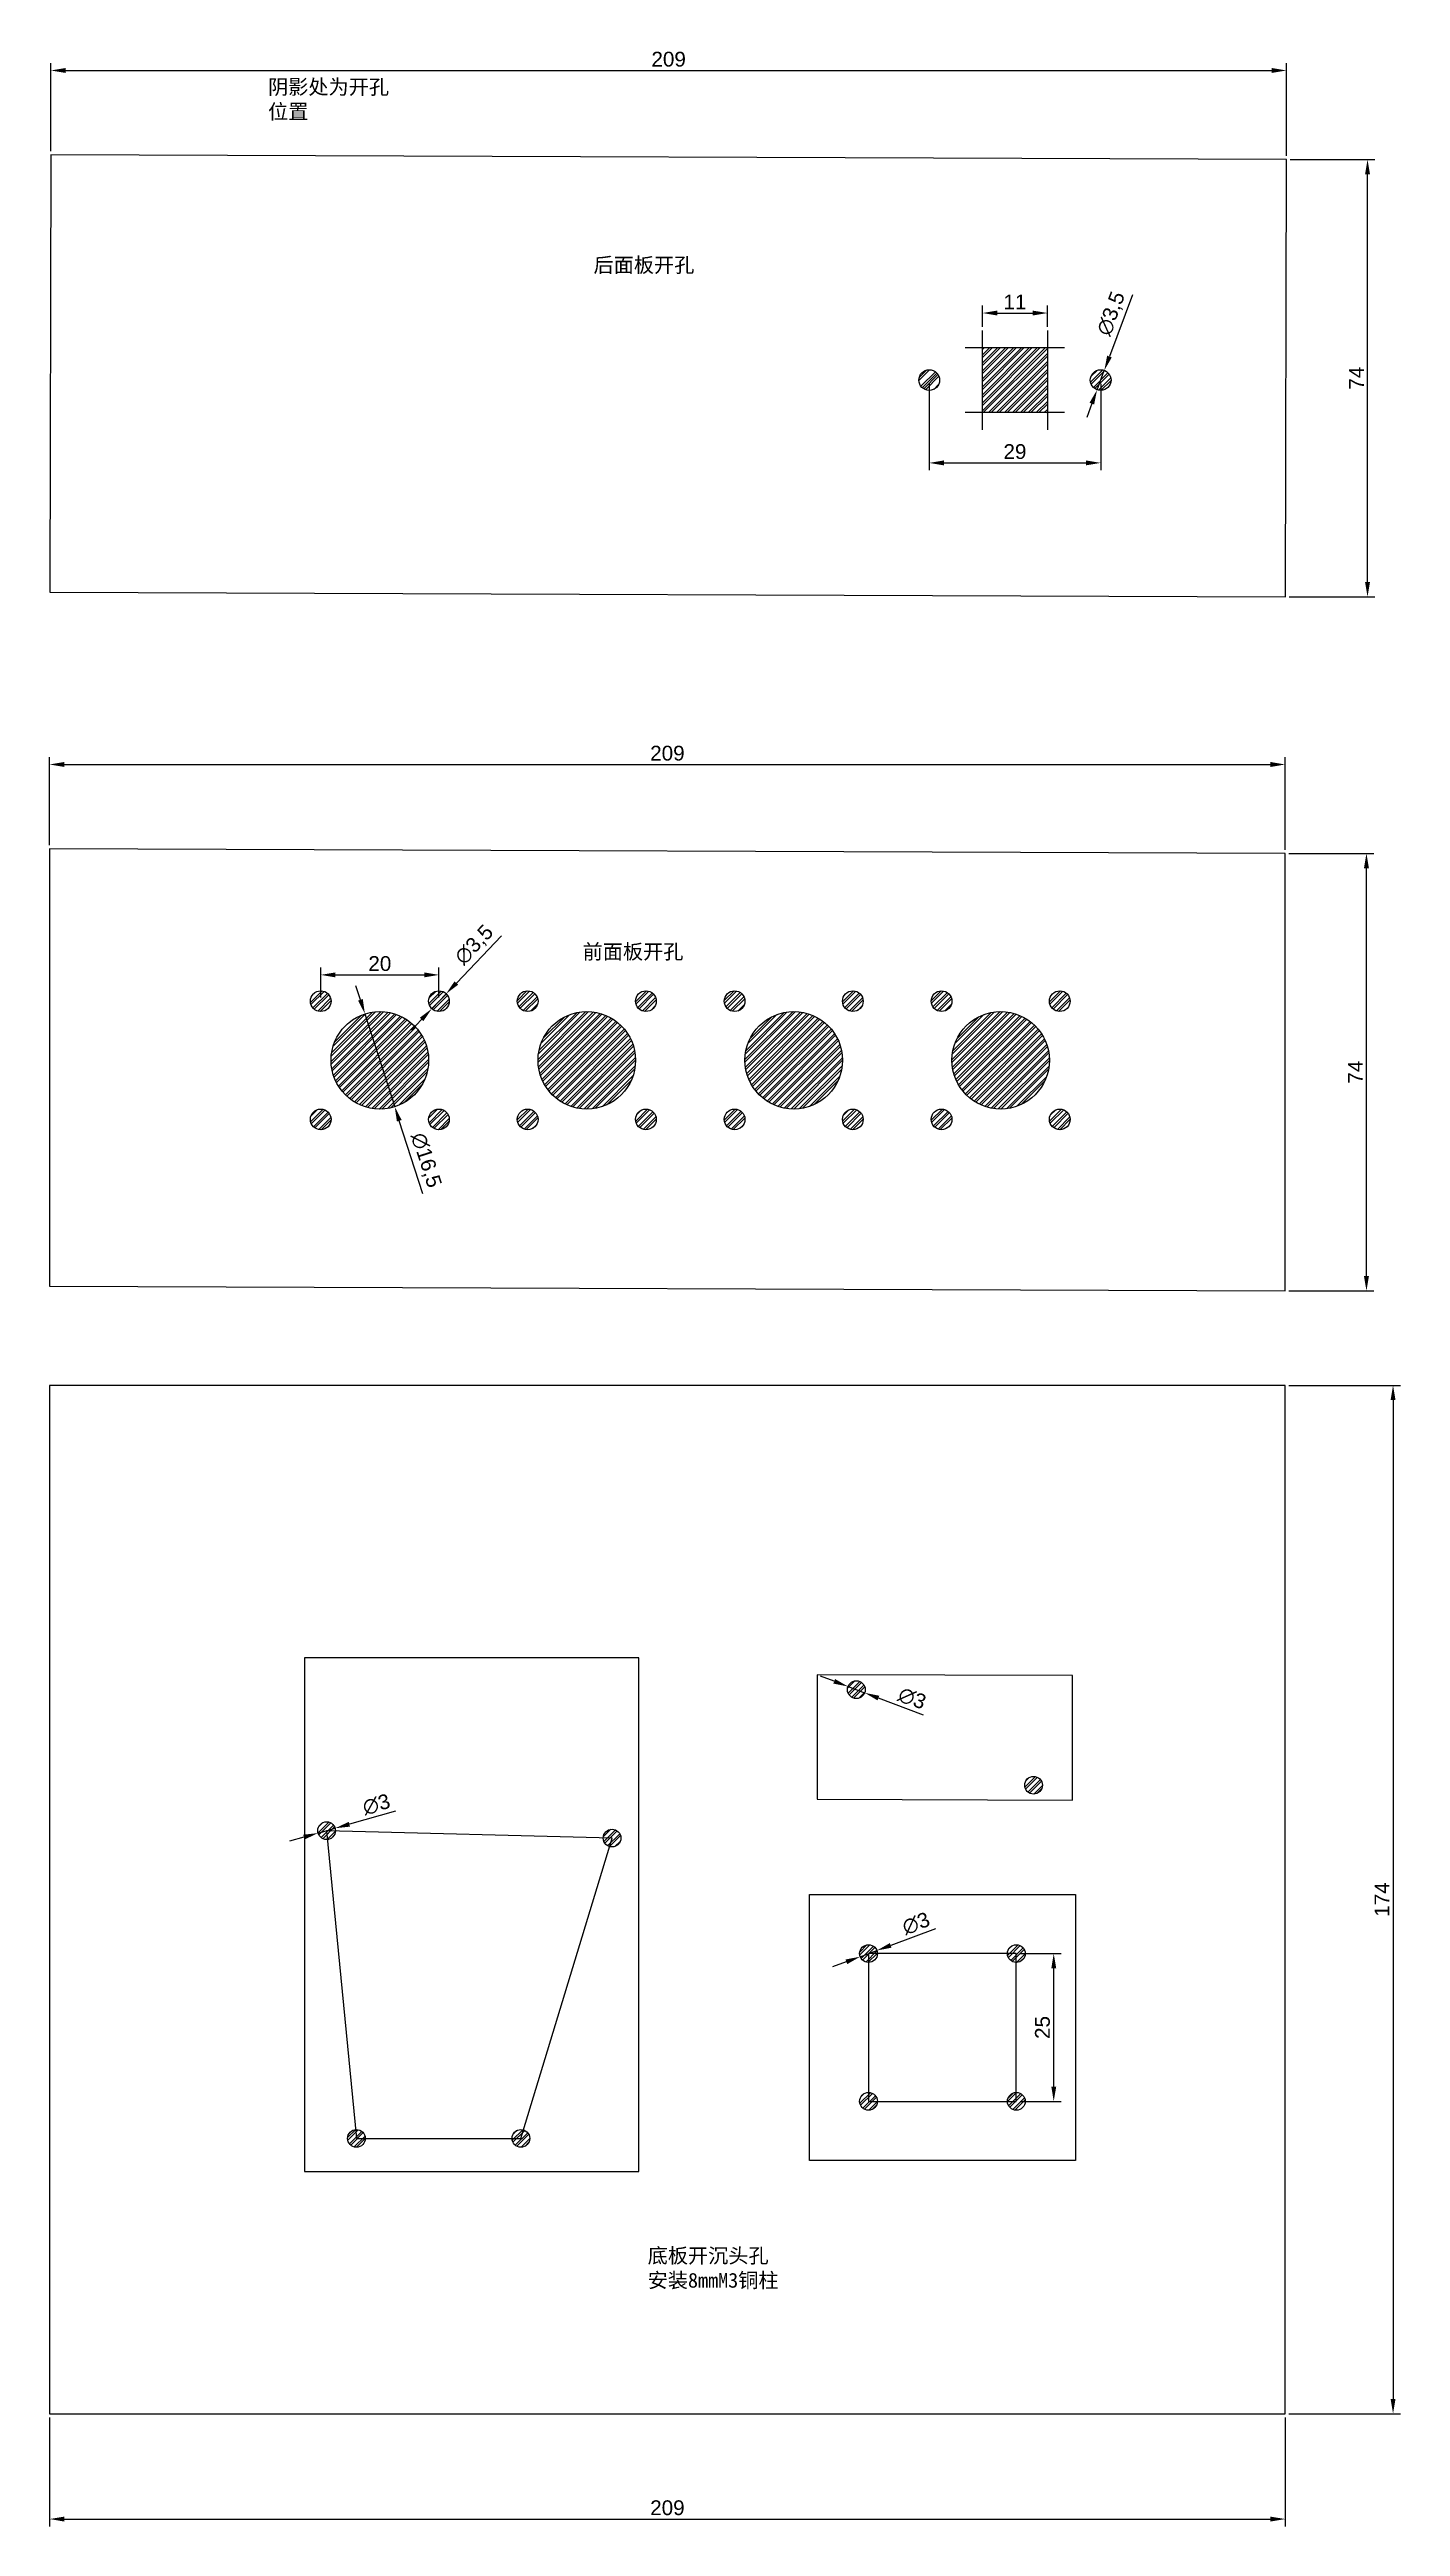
# Model space of a CAD drawing. Header units: millimetres. Extents: x 2145 to 2373, y 2023 to 2442.
import ezdxf

# ---------------------------------------------------------------- set-up
doc = ezdxf.new("R2010")
doc.units = ezdxf.units.MM
doc.styles.get("Standard").update_dxf_attribs({"font": 'arial.ttf'})
doc.dimstyles.new('ISO-25', dxfattribs={"dimtxt": 2.5, "dimasz": 2.5, "dimexe": 1.25, "dimexo": 0.625, "dimtad": 1, "dimtxsty": 'Standard', "dimcen": 2.5, "dimadec": 0, "dimazin": 0, "dimtfac": 1, "dimtmove": 0, "dimatfit": 3, "dimfxl": 1, "dimarcsym": 0})

# ---------------------------------------------------------------- blocks, each defined once
blk = doc.blocks.new('*D1')
at = {"color": 0, "lineweight": -2, "transparency": 16777216}
for p, q in [((2302.4, 2395.03), (2302.4, 2398.6)), ((2313.4, 2395.03), (2313.4, 2398.6)), ((2304.9, 2397.35), (2310.9, 2397.35))]:
    blk.add_line(p, q, dxfattribs=at)
at = {"color": 0, "transparency": 16777216}
for points in [[(2304.9, 2397.76), (2304.9, 2396.93), (2302.4, 2397.35)], [(2310.9, 2397.76), (2310.9, 2396.93), (2313.4, 2397.35)]]:
    blk.add_solid(points, dxfattribs=at)
at = {"layer": 'Defpoints', "color": 0, "transparency": 16777216}
for p in [(2302.4, 2394.4), (2313.4, 2397.35), (2313.4, 2394.4)]:
    blk.add_point(p, dxfattribs=at)
at = {"color": 0, "transparency": 16777216, "insert": (2307.9, 2399.23), "char_height": 2.5, "attachment_point": 5}
blk.add_mtext('11', dxfattribs=at)
blk = doc.blocks.new('*D2')
at = {"color": 0, "lineweight": -2, "transparency": 16777216}
for p, q in [((2293.4, 2385.38), (2293.4, 2370.74)), ((2322.4, 2385.38), (2322.4, 2370.74)), ((2295.9, 2371.99), (2319.9, 2371.99))]:
    blk.add_line(p, q, dxfattribs=at)
at = {"color": 0, "transparency": 16777216}
for points in [[(2295.9, 2372.41), (2295.9, 2371.57), (2293.4, 2371.99)], [(2319.9, 2372.41), (2319.9, 2371.57), (2322.4, 2371.99)]]:
    blk.add_solid(points, dxfattribs=at)
at = {"layer": 'Defpoints', "color": 0, "transparency": 16777216}
for p in [(2293.4, 2386), (2322.4, 2386), (2322.4, 2371.99)]:
    blk.add_point(p, dxfattribs=at)
at = {"color": 0, "transparency": 16777216, "insert": (2307.9, 2373.89), "char_height": 2.5, "attachment_point": 5}
blk.add_mtext('29', dxfattribs=at)
blk = doc.blocks.new('*D3')
at = {"color": 0, "lineweight": -2, "transparency": 16777216}
for p, q in [((2327.81, 2400.45), (2323.89, 2389.98)), ((2321.79, 2384.36), (2323.01, 2387.64)), ((2320.91, 2382.02), (2320.03, 2379.68))]:
    blk.add_line(p, q, dxfattribs=at)
at = {"color": 0, "transparency": 16777216}
for points in [[(2323.5, 2390.13), (2324.28, 2389.84), (2323.01, 2387.64)], [(2320.52, 2382.17), (2321.3, 2381.88), (2321.79, 2384.36)]]:
    blk.add_solid(points, dxfattribs=at)
at = {"layer": 'Defpoints', "color": 0, "transparency": 16777216}
for p in [(2323.01, 2387.64), (2321.79, 2384.36)]:
    blk.add_point(p, dxfattribs=at)
at = {"color": 0, "transparency": 16777216, "insert": (2324.28, 2397.21), "char_height": 2.5, "attachment_point": 5, "rotation": 69.4693}
blk.add_mtext('∅3,5', dxfattribs=at)
blk = doc.blocks.new('*D5')
at = {"color": 0, "lineweight": -2, "transparency": 16777216}
for p, q in [((2197.2, 2281.14), (2196.44, 2283.52)), ((2197.96, 2278.76), (2203, 2263.05)), ((2207.74, 2248.31), (2203.77, 2260.67))]:
    blk.add_line(p, q, dxfattribs=at)
at = {"color": 0, "transparency": 16777216}
for points in [[(2197.6, 2281.27), (2196.8, 2281.01), (2197.96, 2278.76)], [(2204.17, 2260.8), (2203.37, 2260.54), (2203, 2263.05)]]:
    blk.add_solid(points, dxfattribs=at)
at = {"layer": 'Defpoints', "color": 0, "transparency": 16777216}
for p in [(2197.96, 2278.76), (2203, 2263.05)]:
    blk.add_point(p, dxfattribs=at)
at = {"color": 0, "transparency": 16777216, "insert": (2208.2, 2253.96), "char_height": 2.5, "attachment_point": 5, "rotation": 287.7922}
blk.add_mtext('∅16,5', dxfattribs=at)
blk = doc.blocks.new('*D6')
at = {"color": 0, "lineweight": -2, "transparency": 16777216}
for p, q in [((2221.04, 2291.97), (2213.42, 2283.98)), ((2209.28, 2279.64), (2211.69, 2282.17)), ((2207.55, 2277.83), (2205.82, 2276.02))]:
    blk.add_line(p, q, dxfattribs=at)
at = {"color": 0, "transparency": 16777216}
for points in [[(2213.12, 2284.27), (2213.72, 2283.69), (2211.69, 2282.17)], [(2207.25, 2278.12), (2207.85, 2277.54), (2209.28, 2279.64)]]:
    blk.add_solid(points, dxfattribs=at)
at = {"layer": 'Defpoints', "color": 0, "transparency": 16777216}
for p in [(2211.69, 2282.17), (2209.28, 2279.64)]:
    blk.add_point(p, dxfattribs=at)
at = {"color": 0, "transparency": 16777216, "insert": (2216.52, 2290.37), "char_height": 2.5, "attachment_point": 5, "rotation": 46.3459}
blk.add_mtext('∅3,5', dxfattribs=at)
blk = doc.blocks.new('*D7')
at = {"color": 0, "lineweight": -2, "transparency": 16777216}
for p, q in [((2190.48, 2281.53), (2190.48, 2286.61)), ((2192.98, 2285.36), (2207.98, 2285.36)), ((2210.48, 2281.53), (2210.48, 2286.61))]:
    blk.add_line(p, q, dxfattribs=at)
at = {"color": 0, "transparency": 16777216}
for points in [[(2192.98, 2285.77), (2192.98, 2284.94), (2190.48, 2285.36)], [(2207.98, 2285.77), (2207.98, 2284.94), (2210.48, 2285.36)]]:
    blk.add_solid(points, dxfattribs=at)
at = {"layer": 'Defpoints', "color": 0, "transparency": 16777216}
for p in [(2210.48, 2285.36), (2190.48, 2280.9), (2210.48, 2280.9)]:
    blk.add_point(p, dxfattribs=at)
at = {"color": 0, "transparency": 16777216, "insert": (2200.48, 2287.26), "char_height": 2.5, "attachment_point": 5}
blk.add_mtext('20', dxfattribs=at)
blk = doc.blocks.new('*D11')
at = {"color": 0, "lineweight": -2, "transparency": 16777216}
for p, q in [((2144.62, 2307.33), (2144.62, 2322.21)), ((2353.62, 2306.52), (2353.62, 2322.21)), ((2147.12, 2320.96), (2351.12, 2320.96))]:
    blk.add_line(p, q, dxfattribs=at)
at = {"color": 0, "transparency": 16777216}
for points in [[(2147.12, 2321.38), (2147.12, 2320.54), (2144.62, 2320.96)], [(2351.12, 2321.38), (2351.12, 2320.54), (2353.62, 2320.96)]]:
    blk.add_solid(points, dxfattribs=at)
at = {"layer": 'Defpoints', "color": 0, "transparency": 16777216}
for p in [(2353.62, 2320.96), (2144.62, 2306.71), (2353.62, 2305.9)]:
    blk.add_point(p, dxfattribs=at)
at = {"color": 0, "transparency": 16777216, "insert": (2249.12, 2322.86), "char_height": 2.5, "attachment_point": 5}
blk.add_mtext('209', dxfattribs=at)
blk = doc.blocks.new('*D19')
at = {"color": 0, "lineweight": -2, "transparency": 16777216}
for p, q in [((2144.83, 2424.76), (2144.83, 2439.64)), ((2353.83, 2423.95), (2353.83, 2439.64)), ((2147.33, 2438.39), (2351.33, 2438.39))]:
    blk.add_line(p, q, dxfattribs=at)
at = {"color": 0, "transparency": 16777216}
for points in [[(2147.33, 2438.81), (2147.33, 2437.98), (2144.83, 2438.39)], [(2351.33, 2438.81), (2351.33, 2437.98), (2353.83, 2438.39)]]:
    blk.add_solid(points, dxfattribs=at)
at = {"layer": 'Defpoints', "color": 0, "transparency": 16777216}
for p in [(2353.83, 2438.39), (2144.83, 2424.14), (2353.83, 2423.33)]:
    blk.add_point(p, dxfattribs=at)
at = {"color": 0, "transparency": 16777216, "insert": (2249.33, 2440.29), "char_height": 2.5, "attachment_point": 5}
blk.add_mtext('209', dxfattribs=at)
blk = doc.blocks.new('*D20')
at = {"color": 0, "lineweight": -2, "transparency": 16777216}
for p, q in [((2354.25, 2215.9), (2373.1, 2215.9)), ((2371.85, 2213.4), (2371.85, 2044.4)), ((2354.25, 2041.9), (2373.1, 2041.9))]:
    blk.add_line(p, q, dxfattribs=at)
at = {"color": 0, "transparency": 16777216}
for points in [[(2371.43, 2213.4), (2372.27, 2213.4), (2371.85, 2215.9)], [(2371.43, 2044.4), (2372.27, 2044.4), (2371.85, 2041.9)]]:
    blk.add_solid(points, dxfattribs=at)
at = {"layer": 'Defpoints', "color": 0, "transparency": 16777216}
for p in [(2353.62, 2215.9), (2353.62, 2041.9), (2371.85, 2041.9)]:
    blk.add_point(p, dxfattribs=at)
at = {"color": 0, "transparency": 16777216, "insert": (2369.97, 2128.9), "char_height": 2.5, "attachment_point": 5, "rotation": 90}
blk.add_mtext('174', dxfattribs=at)
blk = doc.blocks.new('*D21')
at = {"color": 0, "lineweight": -2, "transparency": 16777216}
for p, q in [((2277.33, 2165.83), (2274.99, 2166.71)), ((2279.67, 2164.94), (2282.47, 2163.88)), ((2292.43, 2160.1), (2284.81, 2162.99))]:
    blk.add_line(p, q, dxfattribs=at)
at = {"color": 0, "transparency": 16777216}
for points in [[(2277.48, 2166.21), (2277.18, 2165.44), (2279.67, 2164.94)], [(2284.96, 2163.38), (2284.66, 2162.6), (2282.47, 2163.88)]]:
    blk.add_solid(points, dxfattribs=at)
at = {"layer": 'Defpoints', "color": 0, "transparency": 16777216}
for p in [(2279.67, 2164.94), (2282.47, 2163.88)]:
    blk.add_point(p, dxfattribs=at)
at = {"color": 0, "transparency": 16777216, "insert": (2290.51, 2162.94), "char_height": 2.5, "attachment_point": 5, "rotation": 339.2302}
blk.add_mtext('∅3', dxfattribs=at)
blk = doc.blocks.new('*D22')
at = {"color": 0, "lineweight": -2, "transparency": 16777216}
for p, q in [((2203.13, 2143.84), (2195.33, 2141.64)), ((2187.63, 2139.46), (2185.23, 2138.78)), ((2190.04, 2140.14), (2192.93, 2140.96))]:
    blk.add_line(p, q, dxfattribs=at)
at = {"color": 0, "transparency": 16777216}
for points in [[(2195.22, 2142.04), (2195.44, 2141.24), (2192.93, 2140.96)], [(2187.52, 2139.86), (2187.75, 2139.06), (2190.04, 2140.14)]]:
    blk.add_solid(points, dxfattribs=at)
at = {"layer": 'Defpoints', "color": 0, "transparency": 16777216}
for p in [(2190.04, 2140.14), (2192.93, 2140.96)]:
    blk.add_point(p, dxfattribs=at)
at = {"color": 0, "transparency": 16777216, "insert": (2199.9, 2144.98), "char_height": 2.5, "attachment_point": 5, "rotation": 15.7912}
blk.add_mtext('∅3', dxfattribs=at)
blk = doc.blocks.new('*D23')
at = {"color": 0, "lineweight": -2, "transparency": 16777216}
for p, q in [((2294.48, 2123.96), (2286.88, 2121.14)), ((2279.38, 2118.36), (2277.04, 2117.49)), ((2281.73, 2119.23), (2284.54, 2120.27))]:
    blk.add_line(p, q, dxfattribs=at)
at = {"color": 0, "transparency": 16777216}
for points in [[(2286.74, 2121.53), (2287.03, 2120.75), (2284.54, 2120.27)], [(2279.24, 2118.75), (2279.53, 2117.97), (2281.73, 2119.23)]]:
    blk.add_solid(points, dxfattribs=at)
at = {"layer": 'Defpoints', "color": 0, "transparency": 16777216}
for p in [(2281.73, 2119.23), (2284.54, 2120.27)]:
    blk.add_point(p, dxfattribs=at)
at = {"color": 0, "transparency": 16777216, "insert": (2291.17, 2124.84), "char_height": 2.5, "attachment_point": 5, "rotation": 20.3698}
blk.add_mtext('∅3', dxfattribs=at)
blk = doc.blocks.new('*D24')
at = {"color": 0, "lineweight": -2, "transparency": 16777216}
for p, q in [((2308.76, 2119.75), (2315.71, 2119.75)), ((2314.46, 2097.25), (2314.46, 2117.25)), ((2308.76, 2094.75), (2315.71, 2094.75))]:
    blk.add_line(p, q, dxfattribs=at)
at = {"color": 0, "transparency": 16777216}
for points in [[(2314.05, 2117.25), (2314.88, 2117.25), (2314.46, 2119.75)], [(2314.05, 2097.25), (2314.88, 2097.25), (2314.46, 2094.75)]]:
    blk.add_solid(points, dxfattribs=at)
at = {"layer": 'Defpoints', "color": 0, "transparency": 16777216}
for p in [(2308.13, 2119.75), (2314.46, 2119.75), (2308.13, 2094.75)]:
    blk.add_point(p, dxfattribs=at)
at = {"color": 0, "transparency": 16777216, "insert": (2312.56, 2107.25), "char_height": 2.5, "attachment_point": 5, "rotation": 90}
blk.add_mtext('25', dxfattribs=at)
blk = doc.blocks.new('*D25')
at = {"color": 0, "lineweight": -2, "transparency": 16777216}
for p, q in [((2354.45, 2423.33), (2368.78, 2423.33)), ((2367.53, 2351.83), (2367.53, 2420.83)), ((2354.27, 2349.33), (2368.78, 2349.33))]:
    blk.add_line(p, q, dxfattribs=at)
at = {"color": 0, "transparency": 16777216}
for points in [[(2367.12, 2420.83), (2367.95, 2420.83), (2367.53, 2423.33)], [(2367.12, 2351.83), (2367.95, 2351.83), (2367.53, 2349.33)]]:
    blk.add_solid(points, dxfattribs=at)
at = {"layer": 'Defpoints', "color": 0, "transparency": 16777216}
for p in [(2353.83, 2423.33), (2367.53, 2423.33), (2353.65, 2349.33)]:
    blk.add_point(p, dxfattribs=at)
at = {"color": 0, "transparency": 16777216, "insert": (2365.66, 2386.33), "char_height": 2.5, "attachment_point": 5, "rotation": 90}
blk.add_mtext('74', dxfattribs=at)
blk = doc.blocks.new('*D26')
at = {"color": 0, "lineweight": -2, "transparency": 16777216}
for p, q in [((2354.25, 2305.9), (2368.6, 2305.9)), ((2367.35, 2234.4), (2367.35, 2303.4)), ((2354.25, 2231.9), (2368.6, 2231.9))]:
    blk.add_line(p, q, dxfattribs=at)
at = {"color": 0, "transparency": 16777216}
for points in [[(2366.93, 2303.4), (2367.77, 2303.4), (2367.35, 2305.9)], [(2366.93, 2234.4), (2367.77, 2234.4), (2367.35, 2231.9)]]:
    blk.add_solid(points, dxfattribs=at)
at = {"layer": 'Defpoints', "color": 0, "transparency": 16777216}
for p in [(2353.62, 2305.9), (2367.35, 2305.9), (2353.62, 2231.9)]:
    blk.add_point(p, dxfattribs=at)
at = {"color": 0, "transparency": 16777216, "insert": (2365.48, 2268.9), "char_height": 2.5, "attachment_point": 5, "rotation": 90}
blk.add_mtext('74', dxfattribs=at)
blk = doc.blocks.new('*D27')
at = {"color": 0, "lineweight": -2, "transparency": 16777216}
for p, q in [((2144.62, 2041.27), (2144.62, 2022.82)), ((2353.62, 2041.27), (2353.62, 2022.82)), ((2147.12, 2024.07), (2351.12, 2024.07))]:
    blk.add_line(p, q, dxfattribs=at)
at = {"color": 0, "transparency": 16777216}
for points in [[(2147.12, 2024.48), (2147.12, 2023.65), (2144.62, 2024.07)], [(2351.12, 2024.48), (2351.12, 2023.65), (2353.62, 2024.07)]]:
    blk.add_solid(points, dxfattribs=at)
at = {"layer": 'Defpoints', "color": 0, "transparency": 16777216}
for p in [(2144.62, 2041.9), (2353.62, 2041.9), (2353.62, 2024.07)]:
    blk.add_point(p, dxfattribs=at)
at = {"color": 0, "transparency": 16777216, "insert": (2249.12, 2025.97), "char_height": 2.5, "attachment_point": 5}
blk.add_mtext('209', dxfattribs=at)

msp = doc.modelspace()

# ---------------------------------------------------------------- hatches: boundary and pattern name
h = msp.add_hatch()
h.set_pattern_fill('ANSI32', color=256, scale=0.1)
h.set_pattern_definition([(45, (253.1072, 102.53415), (-0.6735192, 0.6735192), []), (45, (253.5562, 102.53415), (-0.6735192, 0.6735192), [])])
h.paths.add_polyline_path([(2302.4, 2391.502), (2302.4, 2380.502), (2313.4, 2380.502), (2313.4, 2391.502)])
h.paths.add_polyline_path([(2324.15, 2386.002, 1), (2320.65, 2386.002, 1)])
h = msp.add_hatch()
h.set_pattern_fill('ANSI34', color=256, scale=0.1)
h.set_pattern_definition([(45, (396.7457, 120.6126), (-1.3470384, 1.3470384), []), (45, (397.1947, 120.6126), (-1.3470384, 1.3470384), []), (45, (397.6437, 120.6126), (-1.3470384, 1.3470384), []), (45, (398.0927, 120.6126), (-1.3470384, 1.3470384), [])])
h.paths.add_polyline_path([(2291.65, 2386.002, 1), (2295.15, 2386.002, 1)])
h = msp.add_hatch()
h.set_pattern_fill('ANSI32', color=256, scale=0.1)
h.set_pattern_definition([(45, (-14.6996, 15.2747), (-0.6735192, 0.6735192), []), (45, (-14.2506, 15.2747), (-0.6735192, 0.6735192), [])])
h.paths.add_polyline_path([(2208.734, 2270.905, 1), (2192.234, 2270.905, 1)])
h.paths.add_polyline_path([(2192.234, 2280.905, 1), (2188.734, 2280.905, 1)])
h.paths.add_polyline_path([(2212.234, 2280.905, 1), (2208.734, 2280.905, 1)])
h.paths.add_polyline_path([(2192.234, 2260.905, 1), (2188.734, 2260.905, 1)])
h.paths.add_polyline_path([(2212.234, 2260.905, 1), (2208.734, 2260.905, 1)])
h = msp.add_hatch()
h.set_pattern_fill('ANSI32', color=256, scale=0.1)
h.set_pattern_definition([(45, (229.8779, 5.6297), (-0.6735192, 0.6735192), []), (45, (230.3269, 5.6297), (-0.6735192, 0.6735192), [])])
h.paths.add_polyline_path([(2243.734, 2270.905, 1), (2227.234, 2270.905, 1)])
h.paths.add_polyline_path([(2278.734, 2270.905, 1), (2262.234, 2270.905, 1)])
h.paths.add_polyline_path([(2297.234, 2270.905, 1), (2313.734, 2270.905, 1)])
h.paths.add_polyline_path([(2313.734, 2280.905, 1), (2317.234, 2280.905, 1)])
h.paths.add_polyline_path([(2293.734, 2280.905, 1), (2297.234, 2280.905, 1)])
h.paths.add_polyline_path([(2293.734, 2260.905, 1), (2297.234, 2260.905, 1)])
h.paths.add_polyline_path([(2317.234, 2260.905, 1), (2313.734, 2260.905, 1)])
h.paths.add_polyline_path([(2282.234, 2260.905, 1), (2278.734, 2260.905, 1)])
h.paths.add_polyline_path([(2278.734, 2280.905, 1), (2282.234, 2280.905, 1)])
h.paths.add_polyline_path([(2262.234, 2280.905, 1), (2258.734, 2280.905, 1)])
h.paths.add_polyline_path([(2262.234, 2260.905, 1), (2258.734, 2260.905, 1)])
h.paths.add_polyline_path([(2247.234, 2260.905, 1), (2243.734, 2260.905, 1)])
h.paths.add_polyline_path([(2247.234, 2280.905, 1), (2243.734, 2280.905, 1)])
h.paths.add_polyline_path([(2223.734, 2280.905, 1), (2227.234, 2280.905, 1)])
h.paths.add_polyline_path([(2227.234, 2260.905, 1), (2223.734, 2260.905, 1)])
h = msp.add_hatch()
h.set_pattern_fill('ANSI32', color=256, scale=0.1)
h.paths.add_polyline_path([(2189.982, 2140.549, 0.442775), (2191.627, 2139.056), (2191.482, 2140.549), (2192.982, 2140.51, 0.0065149), (2192.982, 2140.549, 1)])
h.paths.add_polyline_path([(2192.982, 2140.51), (2191.482, 2140.549), (2191.627, 2139.056, 0.3787496)], flags=17)
h.paths.add_polyline_path([(2238.255, 2139.33), (2239.754, 2139.291), (2239.319, 2137.856, 0.5034047), (2241.254, 2139.291, 0.9870545)])
h.paths.add_polyline_path([(2239.754, 2139.291), (2238.255, 2139.33, 0.0065149), (2238.254, 2139.291, 0.3303138), (2239.319, 2137.856)])
h.paths.add_polyline_path([(2196.378, 2089.98, 0.3862175), (2195.023, 2088.487, 1), (2198.023, 2088.487), (2196.523, 2088.487)])
h.paths.add_polyline_path([(2196.378, 2089.98), (2196.523, 2088.487), (2198.023, 2088.487, 0.442775)])
h.paths.add_polyline_path([(2225.835, 2088.487, 0.3303138), (2224.77, 2089.922), (2224.335, 2088.487), (2222.835, 2088.487, 1)])
h.paths.add_polyline_path([(2224.77, 2089.922, 0.5034047), (2222.835, 2088.487), (2224.335, 2088.487)])
h.paths.add_polyline_path([(2284.633, 2094.75), (2283.133, 2094.75), (2283.133, 2096.25, 0.4142136), (2281.633, 2094.75, 1)])
h.paths.add_polyline_path([(2283.133, 2096.25), (2283.133, 2094.75), (2284.633, 2094.75, 0.4142136)], flags=17)
h.paths.add_polyline_path([(2309.633, 2094.75, 0.4142136), (2308.133, 2096.25), (2308.133, 2094.75), (2306.633, 2094.75, 1)])
h.paths.add_polyline_path([(2308.133, 2096.25, 0.4142136), (2306.633, 2094.75), (2308.133, 2094.75)], flags=17)
h.paths.add_polyline_path([(2306.633, 2119.75), (2308.133, 2119.75), (2308.133, 2118.25, 0.4142136), (2309.633, 2119.75, 1)])
h.paths.add_polyline_path([(2308.133, 2119.75), (2306.633, 2119.75, 0.4142136), (2308.133, 2118.25)], flags=17)
h.paths.add_polyline_path([(2284.633, 2119.75), (2283.133, 2119.75), (2283.133, 2118.25, 0.4142136)], flags=17)
h.paths.add_polyline_path([(2281.633, 2119.75, 0.4142136), (2283.133, 2118.25), (2283.133, 2119.75), (2284.633, 2119.75, 1)])
h.paths.add_polyline_path([(2309.544, 2148.242, 1), (2312.544, 2148.242, 1)])
h.paths.add_polyline_path([(2282.572, 2164.407, 1), (2279.572, 2164.407, 1)])

# ---------------------------------------------------------------- linework, layer by layer
for p, q in [((2302.4, 2377.602), (2302.4, 2394.402)), ((2313.4, 2394.402), (2313.4, 2377.602)), ((2299.5, 2391.502), (2316.3, 2391.502)), ((2316.3, 2380.502), (2299.5, 2380.502)), ((2244.266, 2169.809), (2187.764, 2169.809)), ((2187.764, 2169.809), (2187.764, 2082.865)), ((2244.266, 2082.865), (2244.266, 2169.809)), ((2317.648, 2166.816), (2274.468, 2166.947)), ((2274.468, 2166.947), (2274.468, 2145.865)), ((2317.648, 2145.702), (2317.648, 2166.816)), ((2274.468, 2145.865), (2317.648, 2145.702)), ((2239.754, 2139.291), (2191.482, 2140.549)), ((2191.482, 2140.549), (2196.523, 2088.487)), ((2224.335, 2088.487), (2239.754, 2139.291)), ((2273.133, 2084.75), (2273.133, 2129.75)), ((2273.133, 2129.75), (2318.133, 2129.75)), ((2318.133, 2129.75), (2318.133, 2084.75)), ((2283.133, 2119.75), (2283.133, 2094.75)), ((2308.133, 2119.75), (2283.133, 2119.75)), ((2308.133, 2094.75), (2308.133, 2119.75)), ((2283.133, 2094.75), (2308.133, 2094.75)), ((2196.523, 2088.487), (2224.335, 2088.487)), ((2318.133, 2084.75), (2273.133, 2084.75)), ((2187.764, 2082.865), (2244.266, 2082.865))]:
    msp.add_line(p, q)
for points in [[(2144.829, 2424.139), (2144.646, 2350.139), (2353.646, 2349.33), (2353.829, 2423.33)], [(2144.621, 2306.706), (2144.621, 2232.706), (2353.621, 2231.897), (2353.621, 2305.897)], [(2144.621, 2041.897), (2353.621, 2041.897), (2353.621, 2215.897), (2144.621, 2215.897)]]:
    msp.add_lwpolyline(points, close=True)
for centre, radius in [((2293.4, 2386.002), 1.75), ((2322.4, 2386.002), 1.75), ((2190.484, 2280.905), 1.75), ((2210.484, 2280.905), 1.75), ((2225.484, 2280.905), 1.75), ((2245.484, 2280.905), 1.75), ((2260.484, 2280.905), 1.75), ((2280.484, 2280.905), 1.75), ((2295.484, 2280.905), 1.75), ((2315.484, 2280.905), 1.75), ((2200.484, 2270.905), 8.25), ((2235.484, 2270.905), 8.25), ((2270.484, 2270.905), 8.25), ((2305.484, 2270.905), 8.25), ((2190.484, 2260.905), 1.75), ((2210.484, 2260.905), 1.75), ((2225.484, 2260.905), 1.75), ((2245.484, 2260.905), 1.75), ((2260.484, 2260.905), 1.75), ((2280.484, 2260.905), 1.75), ((2295.484, 2260.905), 1.75), ((2315.484, 2260.905), 1.75), ((2281.072, 2164.407), 1.5), ((2311.044, 2148.242), 1.5), ((2191.482, 2140.549), 1.5), ((2239.754, 2139.291), 1.5), ((2283.133, 2119.75), 1.5), ((2308.133, 2119.75), 1.5), ((2283.133, 2094.75), 1.5), ((2308.133, 2094.75), 1.5), ((2196.523, 2088.487), 1.5), ((2224.335, 2088.487), 1.5)]:
    msp.add_circle(centre, radius)

# ---------------------------------------------------------------- texts
at = {"char_height": 2.5, "attachment_point": 1}
for s, width, insert in [('{\\fSimSun|b0|i0|c134|p2;阴影处为开孔位置}', 21.35616, (2181.576, 2436.856)), ('{\\fSimSun|b0|i0|c134|p2;后面板开孔}', 21.35616, (2236.623, 2406.723)), ('{\\fSimSun|b0|i0|c134|p2;前面板开孔}', 21.35616, (2234.774, 2290.537)), ('{\\fSimSun|b0|i0|c134|p2;底板开沉头孔\\P安装8mmM3铜柱}', 24.04252, (2245.778, 2069.893))]:
    msp.add_mtext_dynamic_manual_height_columns(s, width=width, gutter_width=12.5, heights=[0], dxfattribs=dict(at, insert=insert))

# ---------------------------------------------------------------- dimensions: what is measured, and where the dimension line sits
for base, p1, p2, picture, middle in [((2353.829, 2438.392), (2144.829, 2424.139), (2353.829, 2423.33), '*D19', (2249.329, 2440.293)), ((2313.4, 2397.347), (2302.4, 2394.402), (2313.4, 2394.402), '*D1', (2307.9, 2399.227)), ((2322.404, 2371.992), (2293.4, 2386.002), (2322.404, 2386.002), '*D2', (2307.902, 2373.893)), ((2353.621, 2320.959), (2144.621, 2306.706), (2353.621, 2305.897), '*D11', (2249.121, 2322.86)), ((2210.484, 2285.356), (2190.484, 2280.905), (2210.484, 2280.905), '*D7', (2200.484, 2287.258)), ((2353.621, 2024.066), (2144.621, 2041.897), (2353.621, 2041.897), '*D27', (2249.121, 2025.968))]:
    dim = msp.add_linear_dim(base=base, p1=p1, p2=p2, dimstyle='ISO-25')
    dim.commit()
    dim.dimension.update_dxf_attribs({"geometry": picture, "text_midpoint": middle})
for base, p1, p2, picture, middle in [((2367.534, 2423.33), (2353.646, 2349.33), (2353.829, 2423.33), '*D25', (2365.659, 2386.33)), ((2367.35, 2305.897), (2353.621, 2231.897), (2353.621, 2305.897), '*D26', (2365.475, 2268.897)), ((2371.849, 2041.897), (2353.621, 2215.897), (2353.621, 2041.897), '*D20', (2369.969, 2128.897)), ((2314.464, 2119.75), (2308.133, 2094.75), (2308.133, 2119.75), '*D24', (2312.562, 2107.25))]:
    dim = msp.add_linear_dim(base=base, p1=p1, p2=p2, angle=90, dimstyle='ISO-25')
    dim.commit()
    dim.dimension.update_dxf_attribs({"geometry": picture, "text_midpoint": middle})
for p1, p2, picture, middle in [((2321.787, 2384.363), (2323.014, 2387.641), '*D3', (2326.314, 2396.453)), ((2279.67, 2164.939), (2282.475, 2163.875), '*D21', (2289.812, 2161.092)), ((2190.039, 2140.141), (2192.926, 2140.957), '*D22', (2200.435, 2143.081))]:
    dim = msp.add_diameter_dim_2p(p1=p1, p2=p2, dimstyle='ISO-25')
    dim.commit()
    dim.dimension.update_dxf_attribs({"geometry": picture, "text_midpoint": middle, "dimtype": 163})
for p1, p2, picture, middle in [((2209.276, 2279.639), (2211.692, 2282.171), '*D6', (2216.522, 2290.375)), ((2197.963, 2278.76), (2203.005, 2263.049), '*D5', (2208.199, 2253.961)), ((2281.727, 2119.228), (2284.539, 2120.272), '*D23', (2291.856, 2122.989))]:
    dim = msp.add_diameter_dim_2p(p1=p1, p2=p2, dimstyle='ISO-25')
    dim.commit()
    dim.dimension.update_dxf_attribs({"geometry": picture, "text_midpoint": middle})

doc.saveas('drawing.dxf')
